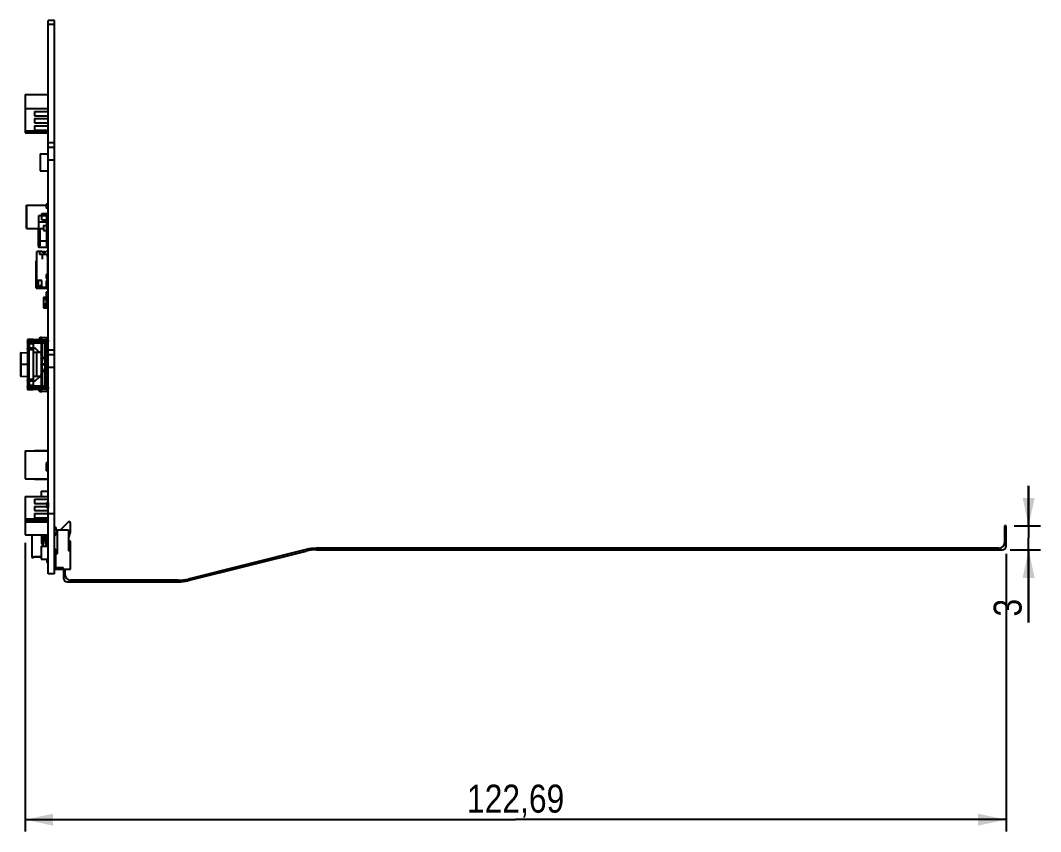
# Model space of a CAD drawing. Header units: millimetres. Extents: x 0 to 594, y 0 to 420.
# Drawn here: x 314.3 to 441.9, y 148.3 to 249.9 of the extents above; entities that cross this region are included whole.
import ezdxf

# ---------------------------------------------------------------- set-up
doc = ezdxf.new("R2010")
doc.units = ezdxf.units.MM
doc.header["$LTSCALE"] = 32.67
doc.layers.get('0').update_dxf_attribs({"linetype": 'CONTINUOUS'})
doc.styles.get("Standard").update_dxf_attribs({"font": 'txt', "width": 0.85})
doc.dimstyles.new('DIMSTYLE_5', dxfattribs={"dimtxt": 3.5, "dimasz": 3.5, "dimexe": 0.18, "dimexo": 0.0625, "dimgap": 0.09, "dimtad": 1, "dimdsep": 46, "dimtxsty": 'STANDARD', "dimblk": '_FILLED', "dimblk1": '_FILLED', "dimblk2": '_FILLED', "dimcen": 0.09, "dimadec": 0, "dimazin": 0, "dimtp": 0.5, "dimtm": 0.5, "dimtfac": 1, "dimtofl": 0, "dimtmove": 0, "dimatfit": 3, "dimldrblk": '_FILLED', "dimfxl": 1, "dimtolj": 1, "dimarcsym": 0})
doc.dimstyles.new('DIMSTYLE_6', dxfattribs={"dimtxt": 3.5, "dimasz": 3.5, "dimexe": 0.18, "dimexo": 0.0625, "dimgap": 0.09, "dimtad": 1, "dimdsep": 46, "dimtxsty": 'STANDARD', "dimblk": '_FILLED', "dimblk1": '_FILLED', "dimblk2": '_FILLED', "dimcen": 0.09, "dimadec": 0, "dimazin": 0, "dimtp": 0.1, "dimtm": 0.1, "dimtfac": 1, "dimtofl": 0, "dimtmove": 0, "dimatfit": 3, "dimldrblk": '_FILLED', "dimfxl": 1, "dimtolj": 1, "dimarcsym": 0})

# ---------------------------------------------------------------- blocks, each defined once
blk = doc.blocks.new('_FILLED')
at = {"color": 0, "linetype": 'BYBLOCK'}
blk.add_solid([(0, 0), (-1, 0.214), (-1, -0.214)], dxfattribs=at)
blk = doc.blocks.new('*D9')
at = {"color": 2, "linetype": 'CONTINUOUS'}
for p, q in [((314.89, 184.5), (314.89, 148.34)), ((437.58, 183.1), (437.58, 148.34)), ((314.89, 149.84), (376.24, 149.84)), ((437.58, 149.84), (376.24, 149.84))]:
    blk.add_line(p, q, dxfattribs=at)
at = {"color": 2, "linetype": 'CONTINUOUS', "xscale": 3.5, "yscale": 3.5, "zscale": 3.5, "rotation": 180}
blk.add_blockref('_FILLED', (314.89, 149.84), dxfattribs=at)
at = {"color": 2, "linetype": 'CONTINUOUS', "xscale": 3.5, "yscale": 3.5, "zscale": 3.5}
blk.add_blockref('_FILLED', (437.58, 149.84), dxfattribs=at)
at = {"color": 2, "linetype": 'CONTINUOUS', "insert": (376.24, 154.22), "char_height": 3.5, "width": 17.85, "attachment_point": 2, "line_spacing_factor": 0.9}
blk.add_mtext('122,69', dxfattribs=at)
blk = doc.blocks.new('*D10')
at = {"color": 2, "linetype": 'CONTINUOUS'}
for p, q in [((440.4, 186.6), (440.4, 191.6)), ((440.4, 191.6), (440.4, 185.1)), ((438.58, 186.6), (441.9, 186.6)), ((440.4, 174.5), (440.4, 185.1)), ((438.08, 183.6), (441.9, 183.6)), ((440.4, 183.6), (440.4, 174.5))]:
    blk.add_line(p, q, dxfattribs=at)
at = {"color": 2, "linetype": 'CONTINUOUS', "xscale": 3.5, "yscale": 3.5, "zscale": 3.5}
for p, rotation in [((440.4, 186.6), 270), ((440.4, 183.6), 90)]:
    blk.add_blockref('_FILLED', p, dxfattribs=dict(at, rotation=rotation))
at = {"color": 2, "linetype": 'CONTINUOUS', "insert": (436.02, 177.47), "char_height": 3.5, "width": 2.975, "attachment_point": 3, "rotation": 90, "line_spacing_factor": 0.9}
blk.add_mtext('3', dxfattribs=at)

msp = doc.modelspace()

# ---------------------------------------------------------------- linework, layer by layer
at = {"color": 7, "linetype": 'CONTINUOUS'}
for p, q in [((317.781, 180.606), (317.781, 249.856)), ((318.581, 249.856), (317.781, 249.856)), ((318.581, 249.356), (317.781, 249.356)), ((318.581, 180.606), (318.581, 249.856)), ((314.891, 240.594), (314.891, 236.033)), ((314.891, 240.594), (317.781, 240.594)), ((314.891, 238.844), (317.781, 238.844)), ((314.881, 237.793), (314.881, 237.424)), ((314.881, 237.793), (314.891, 237.793)), ((314.881, 237.559), (314.891, 237.559)), ((314.881, 237.424), (314.891, 237.424)), ((316.081, 238.451), (316.081, 237.931)), ((316.081, 238.451), (317.781, 238.451)), ((316.081, 237.931), (317.781, 237.931)), ((316.081, 237.563), (316.081, 237.044)), ((316.081, 237.563), (317.781, 237.563)), ((316.081, 237.044), (317.781, 237.044)), ((316.081, 236.654), (316.081, 236.134)), ((316.081, 236.654), (317.781, 236.654)), ((316.081, 236.134), (317.781, 236.134)), ((314.881, 236.033), (314.881, 235.799)), ((314.881, 236.033), (317.781, 236.033)), ((314.881, 235.799), (317.781, 235.799)), ((317.781, 234.589), (318.581, 234.589)), ((318.581, 233.964), (317.781, 233.964)), ((316.781, 233.17), (316.781, 231.02)), ((316.781, 233.17), (317.781, 233.17)), ((317.781, 232.424), (318.581, 232.424)), ((316.781, 231.02), (317.781, 231.02)), ((315.071, 226.73), (315.071, 223.83)), ((315.071, 226.73), (315.081, 226.73)), ((315.081, 223.83), (315.081, 226.73)), ((315.081, 226.73), (317.731, 226.73)), ((317.507, 226.847), (317.507, 226.349)), ((317.597, 226.847), (317.507, 226.847)), ((317.597, 226.349), (317.507, 226.349)), ((317.597, 226.849), (317.597, 226.347)), ((317.705, 226.849), (317.597, 226.849)), ((317.705, 226.848), (317.597, 226.848)), ((317.705, 226.348), (317.597, 226.348)), ((317.705, 226.347), (317.597, 226.347)), ((317.705, 226.849), (317.705, 226.347)), ((317.731, 226.73), (317.731, 225.699)), ((316.581, 225.39), (316.581, 221.45)), ((317.781, 225.39), (316.581, 225.39)), ((317.781, 224.59), (316.581, 224.59)), ((316.981, 224.899), (316.981, 225.699)), ((316.981, 225.699), (317.781, 225.699)), ((316.981, 224.899), (317.781, 224.899)), ((317.581, 225.39), (317.581, 221.45)), ((317.731, 225.325), (317.581, 225.325)), ((317.781, 224.863), (317.581, 224.863)), ((317.731, 224.824), (317.581, 224.824)), ((317.731, 224.899), (317.731, 225.325)), ((317.731, 224.899), (317.731, 224.177)), ((315.071, 223.83), (315.081, 223.83)), ((315.081, 223.83), (317.181, 223.83)), ((316.581, 221.644), (316.581, 223.83)), ((316.581, 223.736), (316.781, 223.736)), ((316.781, 223.735), (316.581, 223.735)), ((316.581, 223.718), (316.781, 223.718)), ((316.781, 223.717), (316.581, 223.717)), ((316.781, 223.656), (316.581, 223.656)), ((316.581, 223.656), (316.781, 223.656)), ((316.581, 223.521), (316.781, 223.521)), ((316.781, 223.52), (316.581, 223.52)), ((316.781, 223.508), (316.581, 223.508)), ((316.581, 223.508), (316.781, 223.508)), ((316.781, 223.459), (316.581, 223.459)), ((316.581, 223.459), (316.781, 223.459)), ((316.581, 223.459), (316.781, 223.459)), ((316.781, 223.409), (316.581, 223.409)), ((316.581, 223.409), (316.781, 223.409)), ((316.781, 221.644), (316.781, 223.83)), ((317.181, 224.177), (317.181, 223.577)), ((317.181, 224.177), (317.781, 224.177)), ((317.181, 223.577), (317.781, 223.577)), ((317.781, 224.18), (317.581, 224.18)), ((317.731, 224.115), (317.581, 224.115)), ((317.731, 224.177), (317.731, 221.514)), ((316.581, 223.282), (316.781, 223.282)), ((316.781, 223.281), (316.581, 223.281)), ((316.781, 223.269), (316.581, 223.269)), ((316.581, 223.269), (316.781, 223.269)), ((316.781, 223.22), (316.581, 223.22)), ((316.581, 223.22), (316.781, 223.22)), ((316.581, 223.22), (316.781, 223.22)), ((316.781, 223.17), (316.581, 223.17)), ((316.581, 223.17), (316.781, 223.17)), ((316.581, 222.33), (316.781, 222.33)), ((317.781, 222.25), (316.581, 222.25)), ((317.731, 222.724), (317.581, 222.724)), ((317.781, 222.66), (317.581, 222.66)), ((317.731, 222.016), (317.581, 222.016)), ((316.341, 217.364), (316.341, 220.954)), ((316.991, 220.954), (316.341, 220.954)), ((316.581, 221.644), (316.781, 221.644)), ((317.781, 221.45), (316.581, 221.45)), ((316.671, 220.954), (316.671, 220.564)), ((316.991, 220.954), (316.991, 220.874)), ((316.991, 220.912), (317.482, 220.912)), ((317.321, 220.894), (316.991, 220.894)), ((316.991, 220.874), (317.221, 220.874)), ((317.221, 220.874), (317.221, 220.564)), ((317.424, 220.852), (317.551, 220.984)), ((317.781, 220.984), (317.551, 220.984)), ((317.781, 221.976), (317.581, 221.976)), ((317.731, 221.514), (317.581, 221.514)), ((316.281, 216.36), (316.281, 219.76)), ((316.281, 219.76), (316.341, 219.76)), ((317.581, 220.564), (316.671, 220.564)), ((317.08, 219.996), (317.08, 220.496)), ((317.291, 220.564), (317.291, 220.604)), ((317.291, 220.604), (317.781, 220.604)), ((317.581, 220.564), (317.641, 220.504)), ((317.641, 220.504), (317.641, 220.234)), ((317.641, 220.29), (317.781, 220.29)), ((317.641, 220.234), (317.741, 220.134)), ((317.731, 220.29), (317.731, 220.604)), ((317.731, 220.487), (317.781, 220.487)), ((317.741, 217.294), (317.741, 220.134)), ((317.741, 220.035), (317.781, 220.035)), ((317.741, 219.79), (317.781, 219.79)), ((317.741, 219.76), (317.781, 219.76)), ((316.991, 217.314), (316.341, 217.364)), ((316.491, 216.454), (316.491, 217.352)), ((316.491, 217.199), (316.541, 217.199)), ((316.491, 217.049), (316.541, 217.049)), ((316.541, 217.294), (316.541, 216.624)), ((316.991, 217.294), (316.541, 217.294)), ((316.991, 216.454), (316.991, 217.314)), ((317.507, 218.058), (317.507, 217.56)), ((317.597, 218.058), (317.507, 218.058)), ((317.597, 217.56), (317.507, 217.56)), ((317.597, 217.046), (317.507, 217.031)), ((317.507, 217.031), (317.507, 216.464)), ((317.597, 216.977), (317.507, 216.977)), ((317.597, 218.06), (317.597, 217.558)), ((317.705, 218.06), (317.597, 218.06)), ((317.705, 218.059), (317.597, 218.059)), ((317.705, 217.559), (317.597, 217.559)), ((317.705, 217.558), (317.597, 217.558)), ((317.597, 217.171), (317.597, 216.323)), ((317.705, 217.171), (317.597, 217.171)), ((317.705, 216.979), (317.597, 216.979)), ((317.705, 216.978), (317.597, 216.978)), ((317.741, 217.454), (317.641, 217.354)), ((317.641, 216.454), (317.641, 217.354)), ((317.781, 217.294), (317.641, 217.294)), ((317.705, 218.06), (317.705, 217.558)), ((317.705, 217.171), (317.705, 216.323)), ((316.281, 216.36), (317.781, 216.36)), ((316.491, 216.454), (317.741, 216.454)), ((316.541, 216.624), (316.891, 216.624)), ((316.941, 216.674), (316.891, 216.624)), ((316.941, 216.674), (316.941, 216.824)), ((317.597, 216.479), (317.507, 216.479)), ((317.597, 216.448), (317.507, 216.464)), ((317.507, 215.859), (317.507, 215.361)), ((317.597, 215.859), (317.507, 215.859)), ((317.705, 216.478), (317.597, 216.478)), ((317.705, 216.477), (317.597, 216.477)), ((317.705, 216.323), (317.597, 216.323)), ((317.597, 215.861), (317.597, 215.359)), ((317.705, 215.861), (317.597, 215.861)), ((317.705, 215.86), (317.597, 215.86)), ((317.641, 216.854), (317.781, 216.854)), ((317.705, 215.861), (317.705, 215.359)), ((317.741, 216.454), (317.741, 216.854)), ((317.181, 215.237), (317.181, 213.874)), ((317.181, 215.237), (317.781, 215.237)), ((317.181, 214.987), (317.781, 214.987)), ((317.181, 214.387), (317.781, 214.387)), ((317.597, 215.361), (317.507, 215.361)), ((317.597, 215.006), (317.507, 214.991)), ((317.507, 214.991), (317.507, 214.399)), ((317.597, 214.986), (317.507, 214.97)), ((317.597, 214.981), (317.507, 214.965)), ((317.597, 214.408), (317.507, 214.424)), ((317.597, 214.388), (317.507, 214.404)), ((317.597, 214.383), (317.507, 214.399)), ((317.597, 215.36), (317.705, 215.36)), ((317.705, 215.359), (317.597, 215.359)), ((317.597, 215.131), (317.597, 214.258)), ((317.705, 215.131), (317.597, 215.131)), ((317.705, 215.111), (317.597, 215.111)), ((317.705, 215.106), (317.597, 215.106)), ((317.705, 215.131), (317.705, 214.258)), ((317.181, 214.137), (317.781, 214.137)), ((317.181, 213.874), (317.781, 213.874)), ((317.705, 214.283), (317.597, 214.283)), ((317.705, 214.263), (317.597, 214.263)), ((317.705, 214.258), (317.597, 214.258)), ((315.201, 209.931), (315.201, 203.631)), ((315.901, 209.931), (315.201, 209.931)), ((315.351, 209.881), (315.201, 209.881)), ((315.901, 209.731), (315.201, 209.731)), ((315.351, 209.631), (315.201, 209.631)), ((317.375, 209.481), (315.328, 209.481)), ((315.351, 209.931), (315.351, 203.631)), ((315.901, 209.581), (315.351, 209.581)), ((315.901, 209.381), (315.351, 209.381)), ((315.401, 209.481), (315.401, 208.874)), ((315.901, 209.931), (315.901, 203.631)), ((317.601, 209.881), (315.901, 209.881)), ((317.701, 209.681), (315.901, 209.681)), ((316.861, 209.881), (316.861, 209.831)), ((317.306, 209.753), (316.861, 209.831)), ((316.888, 209.481), (316.888, 208.327)), ((316.912, 209.481), (316.912, 208.295)), ((316.937, 210.18), (316.915, 209.931)), ((317.485, 209.881), (316.915, 209.931)), ((317.507, 210.13), (316.937, 210.18)), ((316.982, 209.481), (316.982, 208.295)), ((317.47, 209.539), (317.299, 207.581)), ((317.305, 209.481), (317.305, 207.585)), ((317.375, 209.481), (317.375, 207.581)), ((317.531, 209.831), (317.419, 208.553)), ((317.501, 209.381), (317.501, 204.181)), ((317.701, 209.381), (317.501, 209.381)), ((317.601, 209.881), (317.601, 203.681)), ((317.78, 209.805), (317.668, 208.531)), ((317.701, 209.781), (317.701, 203.781)), ((314.301, 208.136), (314.301, 205.427)), ((314.396, 205.327), (314.396, 208.236)), ((315.351, 208.731), (315.201, 208.731)), ((315.351, 208.362), (315.201, 208.362)), ((315.351, 208.237), (315.201, 208.237)), ((315.351, 208.126), (315.201, 208.126)), ((315.351, 208.001), (315.201, 208.001)), ((315.256, 205.286), (315.256, 208.277)), ((316.092, 208.831), (315.351, 208.831)), ((315.901, 208.631), (315.351, 208.631)), ((317.001, 208.281), (315.901, 208.281)), ((316.611, 208.375), (316.199, 208.788)), ((316.301, 208.281), (316.301, 205.281)), ((316.851, 208.331), (316.717, 208.331)), ((316.901, 208.281), (316.901, 205.281)), ((316.982, 208.295), (316.912, 208.295)), ((316.983, 208.07), (316.913, 208.07)), ((317.027, 208.181), (316.958, 208.181)), ((317.001, 208.281), (317.001, 205.281)), ((317.668, 208.531), (317.419, 208.553)), ((317.781, 208.639), (318.581, 208.639)), ((318.581, 208.014), (317.781, 208.014)), ((315.351, 206.781), (314.301, 206.781)), ((316.939, 207.958), (316.901, 207.958)), ((317.701, 207.631), (316.901, 207.631)), ((316.901, 207.577), (316.901, 207.565)), ((316.901, 207.559), (316.901, 207.571)), ((316.953, 207.559), (316.901, 207.559)), ((317.601, 207.531), (316.901, 207.531)), ((316.901, 207.037), (316.915, 206.807)), ((316.915, 206.756), (316.901, 206.526)), ((317.351, 206.807), (316.915, 206.807)), ((317.351, 206.756), (316.915, 206.756)), ((316.939, 207.958), (316.939, 207.581)), ((317.375, 207.585), (316.939, 207.585)), ((316.939, 207.581), (316.985, 206.826)), ((317.375, 207.578), (316.939, 207.578)), ((316.985, 206.737), (316.939, 205.981)), ((317.001, 207.549), (316.953, 207.559)), ((317.421, 206.826), (316.985, 206.826)), ((317.421, 206.737), (316.985, 206.737)), ((317.001, 207.585), (317.001, 207.559)), ((317.306, 207.559), (317.001, 207.559)), ((317.701, 207.581), (317.299, 207.581)), ((317.306, 207.559), (317.351, 206.806)), ((317.351, 206.756), (317.306, 206.004)), ((317.375, 207.581), (317.421, 206.826)), ((317.421, 206.737), (317.375, 205.981)), ((315.351, 205.562), (315.201, 205.562)), ((315.351, 205.437), (315.201, 205.437)), ((317.601, 206.031), (316.901, 206.031)), ((316.953, 206.004), (316.901, 206.004)), ((316.901, 206.004), (316.901, 205.992)), ((316.901, 205.986), (316.901, 205.998)), ((317.701, 205.931), (316.901, 205.931)), ((316.939, 205.605), (316.901, 205.605)), ((316.983, 205.493), (316.913, 205.493)), ((317.375, 205.985), (316.939, 205.985)), ((316.939, 205.981), (316.939, 205.605)), ((317.375, 205.978), (316.939, 205.978)), ((317.001, 206.014), (316.953, 206.004)), ((317.306, 206.004), (317.001, 206.004)), ((317.001, 206.004), (317.001, 205.978)), ((317.299, 205.981), (317.47, 204.024)), ((317.701, 205.981), (317.299, 205.981)), ((317.305, 205.978), (317.305, 204.081)), ((317.375, 205.981), (317.375, 204.081)), ((317.781, 206.474), (318.581, 206.474)), ((315.351, 205.326), (315.201, 205.326)), ((315.351, 205.201), (315.201, 205.201)), ((315.351, 204.831), (315.201, 204.831)), ((315.901, 204.931), (315.351, 204.931)), ((316.092, 204.731), (315.351, 204.731)), ((315.901, 204.181), (315.351, 204.181)), ((315.401, 204.689), (315.401, 204.081)), ((317.001, 205.281), (315.901, 205.281)), ((316.611, 205.188), (316.199, 204.775)), ((316.851, 205.231), (316.717, 205.231)), ((316.888, 205.236), (316.888, 204.081)), ((316.912, 205.268), (316.912, 204.081)), ((316.982, 205.268), (316.912, 205.268)), ((317.027, 205.381), (316.958, 205.381)), ((316.982, 205.268), (316.982, 204.081)), ((317.668, 205.031), (317.419, 205.01)), ((317.419, 205.01), (317.531, 203.732)), ((317.701, 204.181), (317.501, 204.181)), ((317.668, 205.031), (317.78, 203.757)), ((315.351, 203.931), (315.201, 203.931)), ((315.901, 203.831), (315.201, 203.831)), ((315.351, 203.681), (315.201, 203.681)), ((315.901, 203.631), (315.201, 203.631)), ((317.375, 204.081), (315.328, 204.081)), ((315.901, 203.981), (315.351, 203.981)), ((317.701, 203.881), (315.901, 203.881)), ((317.601, 203.681), (315.901, 203.681)), ((317.306, 203.81), (316.861, 203.731)), ((316.861, 203.731), (316.861, 203.681)), ((317.485, 203.682), (316.915, 203.632)), ((316.915, 203.632), (316.937, 203.383)), ((317.507, 203.432), (316.937, 203.383)), ((314.891, 195.985), (314.891, 192.485)), ((314.891, 195.985), (317.781, 195.985)), ((316.081, 196.035), (316.081, 195.985)), ((316.081, 196.035), (317.781, 196.035)), ((317.597, 194.305), (317.507, 194.29)), ((317.507, 194.29), (317.507, 193.698)), ((317.597, 194.28), (317.507, 194.264)), ((317.597, 194.43), (317.597, 193.557)), ((317.705, 194.43), (317.597, 194.43)), ((317.705, 194.405), (317.597, 194.405)), ((317.705, 194.43), (317.705, 193.557)), ((314.881, 192.745), (314.881, 192.475)), ((314.881, 192.745), (314.891, 192.745)), ((317.597, 193.707), (317.507, 193.723)), ((317.597, 193.682), (317.507, 193.698)), ((317.705, 193.582), (317.597, 193.582)), ((317.705, 193.557), (317.597, 193.557)), ((314.881, 192.475), (316.081, 192.475)), ((314.891, 192.485), (317.781, 192.485)), ((316.081, 192.485), (316.081, 192.435)), ((316.081, 192.435), (317.781, 192.435)), ((314.891, 190.278), (314.891, 187.477)), ((314.891, 190.278), (317.781, 190.278)), ((316.881, 190.958), (316.881, 190.278)), ((316.881, 190.958), (317.781, 190.958)), ((316.081, 189.935), (316.081, 189.415)), ((316.081, 189.935), (317.781, 189.935)), ((316.081, 189.415), (317.781, 189.415)), ((316.081, 189.047), (316.081, 188.528)), ((316.081, 189.047), (317.781, 189.047)), ((317.592, 189.175), (317.592, 188.915)), ((317.594, 189.472), (317.594, 188.902)), ((317.794, 189.472), (317.594, 189.472)), ((317.794, 188.902), (317.594, 188.902)), ((317.609, 189.487), (317.609, 188.887)), ((317.779, 189.487), (317.609, 189.487)), ((317.779, 188.887), (317.609, 188.887)), ((317.779, 189.487), (317.779, 188.887)), ((317.794, 189.472), (317.794, 188.902)), ((316.081, 188.528), (317.781, 188.528)), ((316.081, 188.138), (316.081, 187.618)), ((316.081, 188.138), (317.781, 188.138)), ((316.081, 187.618), (317.781, 187.618)), ((318.581, 188.106), (317.781, 188.106)), ((314.881, 187.477), (314.881, 187.108)), ((314.881, 187.477), (317.781, 187.477)), ((314.881, 187.243), (317.781, 187.243)), ((314.881, 187.108), (317.781, 187.108)), ((314.891, 187.108), (314.891, 185.497)), ((318.661, 186.396), (318.581, 186.316)), ((318.791, 186.396), (318.661, 186.396)), ((318.791, 185.936), (318.791, 186.396)), ((320.301, 187.096), (319.301, 186.096)), ((320.451, 187.096), (320.301, 187.096)), ((320.551, 185.826), (320.551, 186.996)), ((437.581, 186.596), (437.381, 186.596)), ((437.381, 186.596), (437.381, 184.496)), ((437.581, 184.096), (437.581, 186.596)), ((314.881, 185.717), (314.881, 185.483)), ((314.881, 185.717), (314.891, 185.717)), ((314.881, 185.483), (315.729, 185.483)), ((314.891, 185.497), (317.781, 185.497)), ((315.729, 185.497), (315.729, 182.635)), ((316.979, 184.41), (316.979, 185.497)), ((317.029, 185.497), (317.029, 184.735)), ((317.299, 184.735), (317.299, 185.497)), ((317.459, 185.497), (317.459, 184.735)), ((317.729, 184.048), (317.729, 185.497)), ((317.729, 185.483), (317.781, 185.483)), ((318.581, 185.779), (318.651, 185.739)), ((318.691, 185.546), (318.581, 185.356)), ((318.651, 185.739), (318.651, 185.477)), ((318.691, 185.696), (318.691, 185.546)), ((318.901, 185.696), (318.691, 185.696)), ((318.901, 185.936), (318.791, 185.936)), ((318.901, 186.096), (318.901, 183.096)), ((318.901, 186.096), (320.301, 186.096)), ((320.301, 186.096), (320.301, 183.496)), ((320.301, 185.009), (320.551, 185.826)), ((316.881, 184.048), (316.881, 182.448)), ((316.881, 184.048), (317.781, 184.048)), ((317.029, 184.735), (317.729, 184.735)), ((317.177, 184.309), (317.177, 184.735)), ((317.229, 184.41), (317.229, 184.735)), ((317.479, 184.735), (317.479, 184.048)), ((317.529, 184.735), (317.529, 184.048)), ((320.551, 184.696), (320.301, 184.696)), ((320.551, 184.346), (320.301, 184.346)), ((320.551, 181.196), (320.551, 184.696)), ((436.681, 183.796), (351.272, 183.796)), ((315.729, 182.635), (315.929, 182.635)), ((316.029, 182.735), (316.029, 182.71)), ((316.881, 182.735), (316.029, 182.735)), ((316.029, 182.71), (316.881, 182.71)), ((318.581, 183.696), (318.751, 183.696)), ((318.581, 182.696), (318.751, 182.696)), ((318.701, 182.696), (318.701, 181.596)), ((318.751, 181.196), (318.751, 183.696)), ((318.751, 183.096), (318.901, 183.096)), ((320.551, 183.496), (320.301, 183.496)), ((350.059, 183.647), (335.278, 179.952)), ((335.278, 179.746), (350.06, 183.441)), ((351.321, 183.596), (437.081, 183.596)), ((316.881, 182.448), (317.781, 182.448)), ((317.589, 182.448), (317.589, 182.035)), ((317.589, 182.035), (317.769, 182.035)), ((317.769, 182.035), (317.769, 182.448)), ((318.581, 181.596), (318.751, 181.596)), ((318.581, 181.196), (320.551, 181.196)), ((318.751, 181.396), (319.631, 181.396)), ((319.631, 181.196), (319.631, 181.396)), ((319.681, 181.196), (319.681, 180.096)), ((319.881, 180.496), (319.881, 181.196)), ((318.581, 180.606), (317.781, 180.606)), ((320.181, 179.596), (334.066, 179.596)), ((334.016, 179.796), (320.581, 179.796))]:
    msp.add_line(p, q, dxfattribs=at)
at = {"color": 6, "linetype": 'CONTINUOUS'}
for p, q in [((317.521, 226.849), (317.521, 226.347)), ((317.521, 226.849), (317.597, 226.849)), ((317.521, 226.749), (317.597, 226.749)), ((317.521, 226.447), (317.597, 226.447)), ((317.597, 226.347), (317.521, 226.347)), ((317.781, 226.849), (317.705, 226.849)), ((317.781, 226.724), (317.705, 226.724)), ((317.781, 226.472), (317.705, 226.472)), ((317.781, 226.347), (317.705, 226.347)), ((316.781, 223.759), (316.581, 223.759)), ((316.781, 223.741), (316.581, 223.741)), ((316.581, 223.735), (316.781, 223.735)), ((316.781, 223.728), (316.581, 223.728)), ((316.581, 223.698), (316.781, 223.698)), ((316.781, 223.697), (316.581, 223.697)), ((316.581, 223.697), (316.781, 223.697)), ((316.781, 223.662), (316.581, 223.662)), ((316.781, 223.654), (316.581, 223.654)), ((316.781, 223.636), (316.581, 223.636)), ((316.581, 223.458), (316.781, 223.458)), ((316.581, 223.409), (316.781, 223.409)), ((316.781, 223.404), (316.581, 223.404)), ((316.781, 223.396), (316.581, 223.396)), ((316.581, 223.219), (316.781, 223.219)), ((316.581, 223.17), (316.781, 223.17)), ((316.781, 223.165), (316.581, 223.165)), ((316.781, 223.157), (316.581, 223.157)), ((317.521, 218.06), (317.521, 217.558)), ((317.521, 218.06), (317.597, 218.06)), ((317.521, 217.96), (317.597, 217.96)), ((317.521, 217.658), (317.597, 217.658)), ((317.597, 217.558), (317.521, 217.558)), ((317.521, 217.247), (317.521, 217.047)), ((317.781, 217.247), (317.521, 217.247)), ((317.521, 217.147), (317.597, 217.147)), ((317.521, 217.047), (317.597, 217.047)), ((317.521, 216.979), (317.521, 216.477)), ((317.521, 216.979), (317.597, 216.979)), ((317.781, 218.06), (317.705, 218.06)), ((317.781, 217.935), (317.705, 217.935)), ((317.781, 217.683), (317.705, 217.683)), ((317.781, 217.558), (317.705, 217.558)), ((317.781, 217.122), (317.705, 217.122)), ((317.781, 216.997), (317.705, 216.997)), ((317.781, 216.979), (317.705, 216.979)), ((317.521, 216.879), (317.597, 216.879)), ((317.521, 216.577), (317.597, 216.577)), ((317.597, 216.477), (317.521, 216.477)), ((317.521, 216.447), (317.521, 216.247)), ((317.521, 216.447), (317.597, 216.447)), ((317.521, 216.347), (317.597, 216.347)), ((317.781, 216.247), (317.521, 216.247)), ((317.521, 215.861), (317.521, 215.359)), ((317.597, 215.861), (317.521, 215.861)), ((317.521, 215.761), (317.597, 215.761)), ((317.781, 216.602), (317.705, 216.602)), ((317.781, 216.497), (317.705, 216.497)), ((317.781, 216.477), (317.705, 216.477)), ((317.781, 216.372), (317.705, 216.372)), ((317.781, 215.861), (317.705, 215.861)), ((317.781, 215.736), (317.705, 215.736)), ((317.521, 215.459), (317.597, 215.459)), ((317.521, 215.359), (317.597, 215.359)), ((317.521, 215.207), (317.521, 214.982)), ((317.781, 215.207), (317.521, 215.207)), ((317.781, 215.187), (317.521, 215.187)), ((317.781, 215.182), (317.521, 215.182)), ((317.521, 215.107), (317.597, 215.107)), ((317.521, 215.087), (317.597, 215.087)), ((317.521, 215.082), (317.597, 215.082)), ((317.521, 215.007), (317.597, 215.007)), ((317.521, 214.982), (317.597, 214.982)), ((317.521, 214.407), (317.521, 214.182)), ((317.521, 214.407), (317.597, 214.407)), ((317.521, 214.382), (317.597, 214.382)), ((317.781, 215.484), (317.705, 215.484)), ((317.781, 215.359), (317.705, 215.359)), ((317.781, 215.082), (317.705, 215.082)), ((317.781, 215.062), (317.705, 215.062)), ((317.781, 215.057), (317.705, 215.057)), ((317.781, 214.957), (317.705, 214.957)), ((317.781, 214.937), (317.705, 214.937)), ((317.781, 214.932), (317.705, 214.932)), ((317.781, 214.457), (317.705, 214.457)), ((317.781, 214.437), (317.705, 214.437)), ((317.781, 214.432), (317.705, 214.432)), ((317.521, 214.307), (317.597, 214.307)), ((317.521, 214.287), (317.597, 214.287)), ((317.521, 214.282), (317.597, 214.282)), ((317.781, 214.207), (317.521, 214.207)), ((317.781, 214.187), (317.521, 214.187)), ((317.781, 214.182), (317.521, 214.182)), ((317.781, 214.332), (317.705, 214.332)), ((317.781, 214.312), (317.705, 214.312)), ((317.781, 214.307), (317.705, 214.307)), ((314.396, 208.236), (315.256, 208.277)), ((315.201, 208.431), (315.351, 208.431)), ((314.396, 205.327), (315.256, 205.286)), ((315.201, 205.131), (315.351, 205.131)), ((317.521, 194.506), (317.521, 194.281)), ((317.781, 194.506), (317.521, 194.506)), ((317.781, 194.481), (317.521, 194.481)), ((317.521, 194.406), (317.597, 194.406)), ((317.521, 194.381), (317.597, 194.381)), ((317.521, 194.306), (317.597, 194.306)), ((317.521, 194.281), (317.597, 194.281)), ((317.781, 194.381), (317.705, 194.381)), ((317.781, 194.356), (317.705, 194.356)), ((317.781, 194.256), (317.705, 194.256)), ((317.781, 194.231), (317.705, 194.231)), ((317.521, 193.706), (317.521, 193.481)), ((317.521, 193.706), (317.597, 193.706)), ((317.521, 193.681), (317.597, 193.681)), ((317.521, 193.606), (317.597, 193.606)), ((317.521, 193.581), (317.597, 193.581)), ((317.781, 193.506), (317.521, 193.506)), ((317.781, 193.481), (317.521, 193.481)), ((317.781, 193.756), (317.705, 193.756)), ((317.781, 193.731), (317.705, 193.731)), ((317.781, 193.631), (317.705, 193.631)), ((317.781, 193.606), (317.705, 193.606))]:
    msp.add_line(p, q, dxfattribs=at)
at = {"color": 7, "linetype": 'CONTINUOUS'}
for centre, radius, start, end in [((317.381, 220.894), 0.06, 180, 316.07256), ((316.991, 216.824), 0.05, 90, 180), ((316.911, 209.881), 0.3, 85, 180), ((316.911, 209.881), 0.05, 85, 180), ((317.271, 209.556), 0.2, 355, 80), ((317.481, 209.832), 0.05, 355, 85), ((317.481, 209.832), 0.3, 355, 85), ((317.601, 209.781), 0.1, 0, 90), ((315.355, 208.731), 0.15, 56.44269, 72.00121), ((315.52, 208.981), 0.15, 236.44269, 270), ((316.092, 208.681), 0.15, 45, 90), ((316.717, 208.481), 0.15, 225, 270), ((316.851, 208.181), 0.15, 75.50923, 90), ((316.491, 206.781), 0.425, 356.55474, 3.44526), ((316.492, 206.781), 0.424, 359.99731, 3.44623), ((316.492, 206.782), 0.423, 359.99364, 3.44991), ((316.492, 206.781), 0.424, 356.55376, 0.00269), ((316.492, 206.781), 0.423, 356.55009, 0.00636), ((316.243, 206.781), 0.743, 356.55474, 3.44526), ((316.244, 206.782), 0.742, 359.99731, 3.44623), ((316.246, 206.782), 0.741, 359.99364, 3.44991), ((316.244, 206.781), 0.742, 356.55376, 0.00269), ((316.246, 206.781), 0.741, 356.55009, 0.00636), ((317.729, 207.585), 0.424, 179.99719, 183.44684), ((316.928, 206.781), 0.424, 359.99752, 3.44611), ((316.929, 206.782), 0.423, 359.99412, 3.44946), ((316.928, 206.781), 0.424, 356.55316, 0.00281), ((316.679, 206.781), 0.743, 356.55474, 3.44526), ((316.68, 206.782), 0.742, 359.99731, 3.44623), ((316.682, 206.782), 0.741, 359.99364, 3.44991), ((316.68, 206.781), 0.742, 356.55376, 0.00269), ((316.682, 206.781), 0.741, 356.55009, 0.00636), ((317.601, 207.631), 0.1, 270, 360), ((317.729, 205.978), 0.424, 176.55316, 180.00281), ((317.601, 205.931), 0.1, 0, 90), ((315.355, 204.831), 0.15, 287.99879, 303.55731), ((315.52, 204.581), 0.15, 90, 123.55731), ((316.092, 204.881), 0.15, 270, 315), ((316.717, 205.081), 0.15, 90, 135), ((316.851, 205.381), 0.15, 270, 284.49077), ((316.911, 203.681), 0.3, 180, 275), ((316.911, 203.681), 0.05, 180, 275), ((317.271, 204.007), 0.2, 280, 5), ((317.481, 203.731), 0.05, 275, 5), ((317.481, 203.731), 0.3, 275, 5), ((317.601, 203.781), 0.1, 270, 360), ((317.609, 189.472), 0.015, 90, 180), ((317.609, 188.902), 0.015, 180, 270), ((317.779, 189.472), 0.015, 360, 90), ((317.779, 188.902), 0.015, 270, 360), ((320.451, 186.996), 0.1, 0, 90), ((317.104, 184.41), 0.125, 180, 360), ((351.272, 178.796), 5, 90, 104.03624), ((436.681, 184.496), 0.7, 270, 360), ((437.081, 184.096), 0.5, 270, 360), ((316.029, 182.635), 0.1, 90, 180), ((351.321, 178.396), 5.2, 90, 104.03624), ((320.181, 180.096), 0.5, 180, 270), ((320.581, 180.496), 0.7, 180, 270), ((334.016, 184.996), 5.2, 270, 284.03624), ((334.066, 184.596), 5, 270, 284.03624)]:
    msp.add_arc(centre, radius, start, end, dxfattribs=at)
at = {"color": 6, "linetype": 'CONTINUOUS'}
for centre, start, end in [((314.401, 208.136), 92.72631, 180), ((315.251, 208.377), 272.72631, 360), ((314.401, 205.427), 180, 267.27369), ((315.251, 205.186), 0, 87.27369)]:
    msp.add_arc(centre, 0.1, start, end, dxfattribs=at)
at = {"color": 7, "linetype": 'CONTINUOUS'}
for points, knots in [([(315.328, 209.481), (315.303, 209.484), (315.255, 209.491), (315.2, 209.551), (315.201, 209.603), (315.201, 209.631)], [0, 0, 0, 0, 0.3360962, 0.6249649, 1, 1, 1, 1]), ([(315.328, 209.481), (315.303, 209.483), (315.255, 209.491), (315.2, 209.55), (315.201, 209.603), (315.201, 209.631)], [0, 0, 0, 0, 0.3344085, 0.6238535, 1, 1, 1, 1]), ([(315.201, 209.631), (315.201, 209.609), (315.202, 209.569), (315.225, 209.515), (315.274, 209.489), (315.309, 209.483), (315.328, 209.481)], [0, 0, 0, 0, 0.3025822, 0.5248741, 0.7401504, 1, 1, 1, 1]), ([(315.383, 209.481), (315.376, 209.486), (315.364, 209.497), (315.357, 209.521), (315.353, 209.55), (315.351, 209.587), (315.351, 209.615), (315.351, 209.631)], [0, 0, 0, 0, 0.1510605, 0.2947725, 0.4649325, 0.695754, 1, 1, 1, 1]), ([(315.351, 209.631), (315.351, 209.618), (315.351, 209.593), (315.352, 209.56), (315.355, 209.534), (315.359, 209.513), (315.366, 209.494), (315.377, 209.484), (315.383, 209.481)], [0, 0, 0, 0, 0.2569436, 0.4625904, 0.6239957, 0.7484052, 0.8768901, 1, 1, 1, 1]), ([(316.937, 210.18), (316.896, 210.183), (316.811, 210.174), (316.703, 210.109), (316.628, 210.006), (316.612, 209.923), (316.611, 209.881)], [0, 0, 0, 0, 0.2522393, 0.5, 0.7477607, 1, 1, 1, 1]), ([(316.915, 209.933), (316.905, 209.932), (316.887, 209.928), (316.866, 209.908), (316.862, 209.891), (316.861, 209.881)], [0, 0, 0, 0, 0.3629179, 0.6671317, 1, 1, 1, 1]), ([(316.861, 209.881), (316.861, 209.89), (316.865, 209.907), (316.885, 209.928), (316.905, 209.932), (316.915, 209.933)], [0, 0, 0, 0, 0.3065384, 0.6106096, 1, 1, 1, 1]), ([(317.306, 209.753), (317.33, 209.748), (317.377, 209.731), (317.433, 209.681), (317.468, 209.614), (317.472, 209.563), (317.47, 209.539)], [0, 0, 0, 0, 0.2518064, 0.5, 0.7481936, 1, 1, 1, 1]), ([(317.48, 209.882), (317.489, 209.881), (317.507, 209.877), (317.528, 209.856), (317.531, 209.837), (317.531, 209.827)], [0, 0, 0, 0, 0.3325769, 0.650242, 1, 1, 1, 1]), ([(317.485, 209.881), (317.493, 209.88), (317.509, 209.875), (317.527, 209.857), (317.53, 209.84), (317.531, 209.831)], [0, 0, 0, 0, 0.3234758, 0.6439522, 1, 1, 1, 1]), ([(317.531, 209.831), (317.531, 209.839), (317.527, 209.856), (317.51, 209.875), (317.494, 209.88), (317.485, 209.881)], [0, 0, 0, 0, 0.331298, 0.6516388, 1, 1, 1, 1]), ([(317.78, 209.805), (317.782, 209.845), (317.775, 209.925), (317.716, 210.029), (317.624, 210.105), (317.546, 210.126), (317.507, 210.13)], [0, 0, 0, 0, 0.2520177, 0.5, 0.7479823, 1, 1, 1, 1]), ([(317.701, 209.781), (317.7, 209.799), (317.692, 209.834), (317.653, 209.872), (317.618, 209.881), (317.601, 209.881)], [0, 0, 0, 0, 0.334502, 0.6653734, 1, 1, 1, 1]), ([(315.201, 208.731), (315.201, 208.75), (315.198, 208.783), (315.215, 208.832), (315.262, 208.856), (315.325, 208.868), (315.373, 208.872), (315.401, 208.874)], [0, 0, 0, 0, 0.194261, 0.3356514, 0.5033514, 0.7075617, 1, 1, 1, 1]), ([(315.201, 208.731), (315.201, 208.75), (315.199, 208.782), (315.215, 208.832), (315.263, 208.856), (315.325, 208.868), (315.373, 208.872), (315.401, 208.874)], [0, 0, 0, 0, 0.1941834, 0.3365083, 0.5052946, 0.7102287, 1, 1, 1, 1]), ([(315.356, 208.831), (315.353, 208.822), (315.35, 208.801), (315.351, 208.767), (315.351, 208.744), (315.351, 208.731)], [0, 0, 0, 0, 0.2953988, 0.6330532, 1, 1, 1, 1]), ([(315.351, 208.831), (315.35, 208.822), (315.351, 208.801), (315.351, 208.767), (315.351, 208.744), (315.351, 208.731)], [0, 0, 0, 0, 0.2915773, 0.6312674, 1, 1, 1, 1]), ([(315.401, 208.874), (315.394, 208.873), (315.381, 208.868), (315.364, 208.852), (315.356, 208.839), (315.351, 208.831)], [0, 0, 0, 0, 0.3133665, 0.6141903, 1, 1, 1, 1]), ([(315.401, 208.874), (315.394, 208.873), (315.381, 208.868), (315.364, 208.853), (315.358, 208.839), (315.356, 208.831)], [0, 0, 0, 0, 0.3255918, 0.6408707, 1, 1, 1, 1]), ([(315.401, 208.874), (315.394, 208.873), (315.381, 208.868), (315.364, 208.853), (315.359, 208.839), (315.356, 208.831)], [0, 0, 0, 0, 0.3258201, 0.6408983, 1, 1, 1, 1]), ([(315.356, 208.831), (315.359, 208.839), (315.364, 208.853), (315.381, 208.868), (315.394, 208.873), (315.401, 208.874)], [0, 0, 0, 0, 0.3595387, 0.6741527, 1, 1, 1, 1]), ([(316.092, 208.831), (316.106, 208.831), (316.132, 208.828), (316.168, 208.813), (316.189, 208.797), (316.199, 208.788)], [0, 0, 0, 0, 0.3333114, 0.6666886, 1, 1, 1, 1]), ([(316.611, 208.375), (316.62, 208.366), (316.641, 208.35), (316.677, 208.335), (316.704, 208.332), (316.717, 208.331)], [0, 0, 0, 0, 0.3333114, 0.6666886, 1, 1, 1, 1]), ([(316.912, 208.295), (316.91, 208.299), (316.906, 208.307), (316.898, 208.318), (316.891, 208.324), (316.888, 208.327)], [0, 0, 0, 0, 0.3477464, 0.6787344, 1, 1, 1, 1]), ([(316.982, 208.295), (316.973, 208.3), (316.953, 208.309), (316.921, 208.319), (316.899, 208.324), (316.888, 208.327)], [0, 0, 0, 0, 0.3189733, 0.6516108, 1, 1, 1, 1]), ([(316.901, 207.958), (316.901, 207.97), (316.901, 207.993), (316.901, 208.026), (316.901, 208.046), (316.901, 208.056)], [0, 0, 0, 0, 0.3790743, 0.6966918, 1, 1, 1, 1]), ([(316.913, 208.07), (316.923, 208.079), (316.939, 208.101), (316.954, 208.14), (316.958, 208.168), (316.958, 208.181)], [0, 0, 0, 0, 0.3258589, 0.6604214, 1, 1, 1, 1]), ([(316.923, 208.281), (316.931, 208.272), (316.944, 208.252), (316.955, 208.218), (316.958, 208.194), (316.958, 208.181)], [0, 0, 0, 0, 0.3280999, 0.6621445, 1, 1, 1, 1]), ([(316.958, 208.181), (316.958, 208.194), (316.955, 208.218), (316.944, 208.252), (316.931, 208.272), (316.924, 208.281)], [0, 0, 0, 0, 0.3381969, 0.6725506, 1, 1, 1, 1]), ([(316.939, 207.958), (316.939, 207.972), (316.942, 208), (316.958, 208.038), (316.974, 208.06), (316.983, 208.07)], [0, 0, 0, 0, 0.3402604, 0.6750092, 1, 1, 1, 1]), ([(317.027, 208.181), (317.027, 208.196), (317.024, 208.224), (317.008, 208.263), (316.992, 208.285), (316.982, 208.295)], [0, 0, 0, 0, 0.3404411, 0.6752148, 1, 1, 1, 1]), ([(316.983, 208.07), (316.993, 208.079), (317.009, 208.101), (317.024, 208.14), (317.027, 208.168), (317.027, 208.181)], [0, 0, 0, 0, 0.3249908, 0.6597396, 1, 1, 1, 1]), ([(316.953, 207.559), (316.947, 207.561), (316.934, 207.564), (316.916, 207.569), (316.906, 207.574), (316.901, 207.577)], [0, 0, 0, 0, 0.3764367, 0.6959255, 1, 1, 1, 1]), ([(317.305, 207.585), (317.305, 207.582), (317.305, 207.575), (317.305, 207.565), (317.306, 207.558), (317.306, 207.554)], [0, 0, 0, 0, 0.3073588, 0.614175, 1, 1, 1, 1]), ([(317.351, 206.806), (317.351, 206.8), (317.352, 206.788), (317.352, 206.77), (317.351, 206.758), (317.351, 206.752)], [0, 0, 0, 0, 0.3297222, 0.6583559, 1, 1, 1, 1]), ([(317.601, 207.531), (317.614, 207.532), (317.64, 207.537), (317.674, 207.559), (317.696, 207.592), (317.701, 207.619), (317.701, 207.631)], [0, 0, 0, 0, 0.2532283, 0.50073, 0.7519443, 1, 1, 1, 1]), ([(316.901, 205.986), (316.906, 205.989), (316.916, 205.994), (316.934, 205.999), (316.947, 206.002), (316.953, 206.004)], [0, 0, 0, 0, 0.3030709, 0.6227526, 1, 1, 1, 1]), ([(316.901, 205.507), (316.901, 205.517), (316.901, 205.537), (316.901, 205.57), (316.901, 205.593), (316.901, 205.605)], [0, 0, 0, 0, 0.3023753, 0.6199096, 1, 1, 1, 1]), ([(316.913, 205.493), (316.923, 205.484), (316.939, 205.462), (316.954, 205.423), (316.958, 205.395), (316.958, 205.381)], [0, 0, 0, 0, 0.3258589, 0.6604214, 1, 1, 1, 1]), ([(316.983, 205.493), (316.974, 205.503), (316.958, 205.525), (316.942, 205.563), (316.939, 205.591), (316.939, 205.605)], [0, 0, 0, 0, 0.3249908, 0.6597396, 1, 1, 1, 1]), ([(317.027, 205.381), (317.027, 205.395), (317.024, 205.423), (317.009, 205.462), (316.993, 205.484), (316.983, 205.493)], [0, 0, 0, 0, 0.3402604, 0.6750092, 1, 1, 1, 1]), ([(317.306, 206.009), (317.306, 206.005), (317.305, 205.998), (317.305, 205.988), (317.305, 205.981), (317.305, 205.978)], [0, 0, 0, 0, 0.385825, 0.6926412, 1, 1, 1, 1]), ([(317.701, 205.931), (317.701, 205.944), (317.696, 205.971), (317.674, 206.004), (317.64, 206.026), (317.614, 206.031), (317.601, 206.031)], [0, 0, 0, 0, 0.2480896, 0.5019398, 0.7516456, 1, 1, 1, 1]), ([(315.201, 204.831), (315.201, 204.813), (315.198, 204.78), (315.215, 204.731), (315.262, 204.707), (315.325, 204.695), (315.373, 204.69), (315.401, 204.689)], [0, 0, 0, 0, 0.194261, 0.3356514, 0.5033514, 0.7075617, 1, 1, 1, 1]), ([(315.401, 204.689), (315.374, 204.69), (315.326, 204.695), (315.263, 204.707), (315.213, 204.732), (315.2, 204.782), (315.201, 204.814), (315.201, 204.831)], [0, 0, 0, 0, 0.283084, 0.4946396, 0.6689081, 0.8161365, 1, 1, 1, 1]), ([(315.351, 204.731), (315.35, 204.741), (315.351, 204.762), (315.351, 204.796), (315.351, 204.819), (315.351, 204.831)], [0, 0, 0, 0, 0.2915773, 0.6312674, 1, 1, 1, 1]), ([(315.356, 204.731), (315.353, 204.741), (315.35, 204.762), (315.351, 204.796), (315.351, 204.819), (315.351, 204.831)], [0, 0, 0, 0, 0.2953988, 0.6330532, 1, 1, 1, 1]), ([(315.401, 204.689), (315.394, 204.69), (315.381, 204.695), (315.364, 204.711), (315.356, 204.724), (315.351, 204.731)], [0, 0, 0, 0, 0.3133665, 0.6141903, 1, 1, 1, 1]), ([(315.356, 204.731), (315.359, 204.724), (315.364, 204.71), (315.381, 204.695), (315.394, 204.69), (315.401, 204.689)], [0, 0, 0, 0, 0.3595387, 0.6741527, 1, 1, 1, 1]), ([(315.401, 204.689), (315.394, 204.69), (315.381, 204.695), (315.364, 204.71), (315.358, 204.724), (315.356, 204.731)], [0, 0, 0, 0, 0.3255918, 0.6408707, 1, 1, 1, 1]), ([(315.401, 204.689), (315.394, 204.69), (315.381, 204.695), (315.364, 204.71), (315.359, 204.724), (315.356, 204.731)], [0, 0, 0, 0, 0.3258201, 0.6408983, 1, 1, 1, 1]), ([(316.199, 204.775), (316.189, 204.766), (316.168, 204.75), (316.132, 204.735), (316.106, 204.732), (316.092, 204.731)], [0, 0, 0, 0, 0.3333114, 0.6666886, 1, 1, 1, 1]), ([(316.717, 205.231), (316.704, 205.231), (316.677, 205.228), (316.641, 205.213), (316.62, 205.197), (316.611, 205.188)], [0, 0, 0, 0, 0.3333114, 0.6666886, 1, 1, 1, 1]), ([(316.888, 205.236), (316.891, 205.239), (316.898, 205.245), (316.906, 205.256), (316.91, 205.264), (316.912, 205.268)], [0, 0, 0, 0, 0.3207657, 0.6520652, 1, 1, 1, 1]), ([(316.888, 205.236), (316.899, 205.239), (316.921, 205.244), (316.953, 205.254), (316.973, 205.263), (316.982, 205.268)], [0, 0, 0, 0, 0.3458982, 0.6783763, 1, 1, 1, 1]), ([(316.923, 205.281), (316.931, 205.291), (316.944, 205.311), (316.955, 205.345), (316.958, 205.369), (316.958, 205.381)], [0, 0, 0, 0, 0.3280999, 0.6621445, 1, 1, 1, 1]), ([(316.924, 205.281), (316.931, 205.291), (316.944, 205.311), (316.955, 205.345), (316.958, 205.369), (316.958, 205.381)], [0, 0, 0, 0, 0.3274307, 0.6618224, 1, 1, 1, 1]), ([(316.982, 205.268), (316.992, 205.278), (317.008, 205.3), (317.024, 205.339), (317.027, 205.367), (317.027, 205.381)], [0, 0, 0, 0, 0.3247852, 0.6595589, 1, 1, 1, 1]), ([(315.328, 204.081), (315.303, 204.08), (315.255, 204.072), (315.2, 204.013), (315.201, 203.96), (315.201, 203.931)], [0, 0, 0, 0, 0.3344085, 0.6238535, 1, 1, 1, 1]), ([(315.328, 204.081), (315.303, 204.079), (315.255, 204.072), (315.2, 204.012), (315.201, 203.959), (315.201, 203.931)], [0, 0, 0, 0, 0.3372222, 0.6271485, 1, 1, 1, 1]), ([(315.201, 203.931), (315.201, 203.954), (315.202, 203.994), (315.225, 204.047), (315.274, 204.074), (315.309, 204.08), (315.328, 204.081)], [0, 0, 0, 0, 0.3025822, 0.5248741, 0.7401504, 1, 1, 1, 1]), ([(315.351, 203.931), (315.351, 203.945), (315.351, 203.97), (315.352, 204.003), (315.355, 204.029), (315.359, 204.05), (315.366, 204.07), (315.377, 204.078), (315.383, 204.081)], [0, 0, 0, 0, 0.2570708, 0.4628435, 0.6242349, 0.7483985, 0.876621, 1, 1, 1, 1]), ([(315.351, 203.931), (315.351, 203.945), (315.351, 203.97), (315.352, 204.003), (315.355, 204.029), (315.359, 204.05), (315.366, 204.069), (315.377, 204.079), (315.383, 204.081)], [0, 0, 0, 0, 0.2571933, 0.4629916, 0.6243816, 0.748557, 0.8767359, 1, 1, 1, 1]), ([(316.937, 203.383), (316.896, 203.38), (316.811, 203.389), (316.703, 203.454), (316.628, 203.557), (316.612, 203.64), (316.611, 203.681)], [0, 0, 0, 0, 0.2522393, 0.5, 0.7477607, 1, 1, 1, 1]), ([(316.915, 203.63), (316.905, 203.631), (316.887, 203.635), (316.866, 203.655), (316.862, 203.672), (316.861, 203.681)], [0, 0, 0, 0, 0.3629179, 0.6671317, 1, 1, 1, 1]), ([(316.861, 203.681), (316.861, 203.673), (316.865, 203.656), (316.885, 203.635), (316.905, 203.631), (316.915, 203.63)], [0, 0, 0, 0, 0.3065384, 0.6106096, 1, 1, 1, 1]), ([(317.47, 204.024), (317.472, 204), (317.468, 203.949), (317.433, 203.882), (317.377, 203.832), (317.33, 203.815), (317.306, 203.81)], [0, 0, 0, 0, 0.2518064, 0.5, 0.7481936, 1, 1, 1, 1]), ([(317.48, 203.681), (317.489, 203.682), (317.507, 203.686), (317.528, 203.707), (317.531, 203.726), (317.531, 203.736)], [0, 0, 0, 0, 0.3325769, 0.650242, 1, 1, 1, 1]), ([(317.531, 203.732), (317.531, 203.724), (317.527, 203.707), (317.51, 203.688), (317.494, 203.683), (317.485, 203.682)], [0, 0, 0, 0, 0.331298, 0.6516388, 1, 1, 1, 1]), ([(317.485, 203.682), (317.493, 203.682), (317.509, 203.687), (317.527, 203.706), (317.53, 203.723), (317.531, 203.732)], [0, 0, 0, 0, 0.3234758, 0.6439522, 1, 1, 1, 1]), ([(317.507, 203.432), (317.546, 203.437), (317.624, 203.458), (317.716, 203.534), (317.775, 203.638), (317.782, 203.718), (317.78, 203.757)], [0, 0, 0, 0, 0.2520177, 0.5, 0.7479823, 1, 1, 1, 1]), ([(317.601, 203.681), (317.618, 203.682), (317.653, 203.691), (317.692, 203.729), (317.7, 203.764), (317.701, 203.781)], [0, 0, 0, 0, 0.334502, 0.6653734, 1, 1, 1, 1]), ([(317.609, 189.487), (317.606, 189.487), (317.601, 189.485), (317.595, 189.482), (317.594, 189.469), (317.594, 189.472)], [0, 0, 0, 0, 0.3406679, 0.6704471, 1, 1, 1, 1])]:
    msp.add_open_spline(points, degree=3, knots=knots, dxfattribs=at)
for points in [[(315.438, 208.856), (315.446, 208.851), (315.463, 208.842), (315.491, 208.833), (315.511, 208.831), (315.52, 208.831)], [(316.901, 208.056), (316.903, 208.059), (316.906, 208.062), (316.909, 208.065)], [(316.913, 208.07), (316.91, 208.067), (316.907, 208.064), (316.905, 208.061)], [(316.912, 208.295), (316.914, 208.292), (316.917, 208.289), (316.92, 208.286)], [(316.923, 208.281), (316.921, 208.284), (316.918, 208.288), (316.916, 208.29)], [(316.923, 208.281), (316.921, 208.285), (316.918, 208.288), (316.916, 208.29)], [(316.901, 205.507), (316.903, 205.504), (316.906, 205.501), (316.909, 205.498)], [(316.913, 205.493), (316.91, 205.496), (316.907, 205.499), (316.905, 205.502)], [(315.52, 204.731), (315.511, 204.731), (315.491, 204.73), (315.463, 204.721), (315.446, 204.712), (315.438, 204.706)], [(316.912, 205.268), (316.914, 205.271), (316.917, 205.274), (316.92, 205.277)], [(316.923, 205.281), (316.921, 205.278), (316.918, 205.275), (316.916, 205.273)], [(316.923, 205.281), (316.921, 205.278), (316.918, 205.275), (316.916, 205.273)]]:
    msp.add_open_spline(points, degree=3, dxfattribs=at)

# ---------------------------------------------------------------- dimensions: what is measured, and where the dimension line sits
at = {"color": 2, "linetype": 'CONTINUOUS'}
for base, p1, p2, angle, dimstyle, picture, middle in [((440.396, 183.596), (438.581, 186.596), (438.081, 183.596), 270, 'DIMSTYLE_6', '*D10', (439.104, 173.324)), ((314.891, 149.844), (437.581, 183.096), (314.891, 184.497), 180, 'DIMSTYLE_5', '*D9', (367.311, 152.469))]:
    dim = msp.add_linear_dim(base=base, p1=p1, p2=p2, angle=angle, dimstyle=dimstyle, dxfattribs=at)
    dim.commit()
    dim.dimension.update_dxf_attribs({"geometry": picture, "text_midpoint": middle, "dimtype": 160})

doc.saveas('drawing.dxf')
